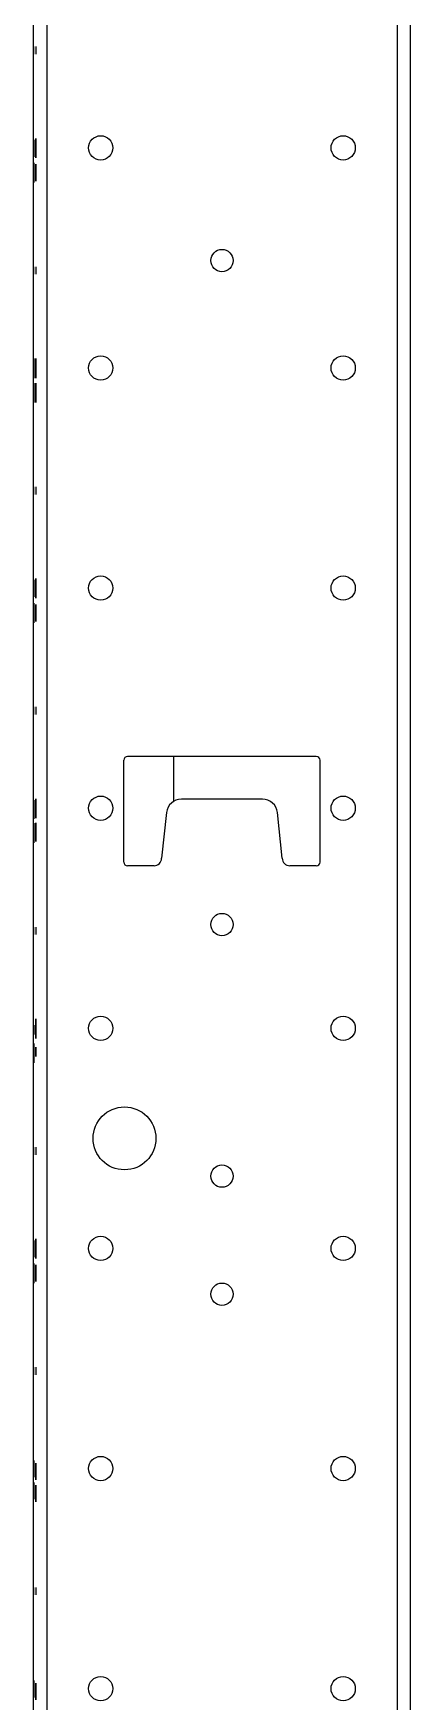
# Model space of a CAD drawing. Extents: x 8 to 102, y 11 to 162.
# Drawn here: x 65.58 to 68.58, y 80.26 to 93.52 of the extents above; entities that cross this region are included whole.
import ezdxf

# ---------------------------------------------------------------- set-up
doc = ezdxf.new("R2010")
doc.units = 0
doc.header["$MEASUREMENT"] = 0
doc.layers.add('TFR-TRI3', color=7, linetype='CONTINUOUS')

msp = doc.modelspace()

# ---------------------------------------------------------------- linework, layer by layer
at = {"layer": 'TFR-TRI3', "color": 113, "linetype": 'CONTINUOUS'}
for p, q in [((65.685, 11.26), (65.685, 107.017)), ((68.468, 107.017), (68.468, 11.26)), ((68.576, 11.26), (68.576, 107.017)), ((65.576, 104.587), (65.576, 13.694)), ((66.296, 86.932), (66.296, 87.742)), ((67.826, 87.772), (66.326, 87.772)), ((67.856, 86.932), (67.856, 87.742)), ((67.398, 87.432), (66.754, 87.432)), ((66.635, 87.325), (66.596, 86.962)), ((67.556, 86.962), (67.518, 87.325)), ((66.536, 86.902), (66.326, 86.902)), ((67.826, 86.902), (67.616, 86.902))]:
    msp.add_line(p, q, dxfattribs=at)
at = {"layer": 'TFR-TRI3', "color": 3, "linetype": 'CONTINUOUS'}
for p, q in [((65.581, 93.355), (65.581, 93.415)), ((65.581, 93.355), (65.581, 93.415)), ((65.596, 93.415), (65.596, 93.355)), ((65.596, 93.415), (65.596, 93.355)), ((65.581, 92.67), (65.581, 92.675)), ((65.581, 92.675), (65.581, 92.671)), ((65.581, 92.671), (65.581, 92.659)), ((65.581, 92.657), (65.581, 92.67)), ((65.581, 92.665), (65.581, 92.584)), ((65.581, 92.564), (65.581, 92.665)), ((65.581, 92.659), (65.581, 92.636)), ((65.581, 92.636), (65.581, 92.657)), ((65.581, 92.648), (65.581, 92.645)), ((65.581, 92.645), (65.581, 92.648)), ((65.581, 92.636), (65.581, 92.645)), ((65.581, 92.645), (65.581, 92.636)), ((65.581, 92.636), (65.581, 92.605)), ((65.581, 92.636), (65.581, 92.622)), ((65.581, 92.622), (65.581, 92.636)), ((65.581, 92.612), (65.581, 92.636)), ((65.581, 92.622), (65.581, 92.605)), ((65.581, 92.605), (65.581, 92.622)), ((65.581, 92.592), (65.581, 92.612)), ((65.581, 92.605), (65.581, 92.593)), ((65.581, 92.605), (65.581, 92.58)), ((65.581, 92.591), (65.581, 92.605)), ((65.581, 92.593), (65.581, 92.583)), ((65.581, 92.573), (65.581, 92.592)), ((65.581, 92.58), (65.581, 92.591)), ((65.581, 92.584), (65.581, 92.573)), ((65.581, 92.583), (65.581, 92.574)), ((65.581, 92.58), (65.581, 92.56)), ((65.596, 92.588), (65.596, 92.685)), ((65.596, 92.685), (65.596, 92.583)), ((65.596, 92.588), (65.596, 92.658)), ((65.596, 92.658), (65.596, 92.588)), ((65.596, 92.56), (65.596, 92.588)), ((65.596, 92.583), (65.596, 92.56)), ((65.581, 92.571), (65.581, 92.58)), ((65.581, 92.574), (65.581, 92.568)), ((65.581, 92.566), (65.581, 92.571)), ((65.581, 92.568), (65.581, 92.544)), ((65.581, 92.54), (65.581, 92.566)), ((65.581, 92.544), (65.581, 92.564)), ((65.581, 92.56), (65.581, 92.546)), ((65.581, 92.546), (65.581, 92.54)), ((65.581, 92.46), (65.581, 92.49)), ((65.581, 92.49), (65.581, 92.46)), ((65.581, 92.437), (65.581, 92.46)), ((65.581, 92.46), (65.581, 92.432)), ((65.596, 92.56), (65.596, 92.53)), ((65.596, 92.53), (65.596, 92.56)), ((65.596, 92.474), (65.596, 92.481)), ((65.596, 92.481), (65.596, 92.454)), ((65.596, 92.476), (65.596, 92.456)), ((65.596, 92.453), (65.596, 92.476)), ((65.596, 92.46), (65.596, 92.474)), ((65.596, 92.44), (65.596, 92.46)), ((65.596, 92.456), (65.596, 92.355)), ((65.596, 92.454), (65.596, 92.449)), ((65.596, 92.446), (65.596, 92.453)), ((65.596, 92.449), (65.596, 92.441)), ((65.596, 92.436), (65.596, 92.447)), ((65.596, 92.447), (65.596, 92.428)), ((65.581, 92.335), (65.581, 92.437)), ((65.581, 92.432), (65.581, 92.335)), ((65.581, 92.432), (65.581, 92.362)), ((65.581, 92.362), (65.581, 92.432)), ((65.596, 92.437), (65.596, 92.446)), ((65.596, 92.441), (65.596, 92.429)), ((65.596, 92.415), (65.596, 92.44)), ((65.596, 92.427), (65.596, 92.437)), ((65.596, 92.355), (65.596, 92.436)), ((65.596, 92.429), (65.596, 92.415)), ((65.596, 92.428), (65.596, 92.409)), ((65.596, 92.415), (65.596, 92.427)), ((65.596, 92.385), (65.596, 92.415)), ((65.596, 92.398), (65.596, 92.415)), ((65.596, 92.415), (65.596, 92.398)), ((65.596, 92.409), (65.596, 92.384)), ((65.596, 92.398), (65.596, 92.384)), ((65.596, 92.384), (65.596, 92.398)), ((65.596, 92.361), (65.596, 92.385)), ((65.596, 92.384), (65.596, 92.375)), ((65.596, 92.384), (65.596, 92.363)), ((65.596, 92.375), (65.596, 92.384)), ((65.596, 92.372), (65.596, 92.375)), ((65.596, 92.375), (65.596, 92.372)), ((65.596, 92.363), (65.596, 92.35)), ((65.596, 92.349), (65.596, 92.361)), ((65.596, 92.35), (65.596, 92.345)), ((65.596, 92.345), (65.596, 92.349)), ((65.581, 91.605), (65.581, 91.665)), ((65.581, 91.605), (65.581, 91.665)), ((65.596, 91.665), (65.596, 91.605)), ((65.596, 91.665), (65.596, 91.605)), ((65.581, 90.935), (65.581, 90.905)), ((65.581, 90.905), (65.581, 90.935)), ((65.581, 90.905), (65.581, 90.877)), ((65.581, 90.882), (65.581, 90.905)), ((65.581, 90.78), (65.581, 90.882)), ((65.581, 90.877), (65.581, 90.78)), ((65.581, 90.807), (65.581, 90.877)), ((65.581, 90.877), (65.581, 90.807)), ((65.596, 90.838), (65.596, 90.935)), ((65.596, 90.935), (65.596, 90.833)), ((65.596, 90.838), (65.596, 90.908)), ((65.596, 90.908), (65.596, 90.838)), ((65.581, 90.71), (65.581, 90.74)), ((65.581, 90.74), (65.581, 90.71)), ((65.596, 90.81), (65.596, 90.838)), ((65.596, 90.833), (65.596, 90.81)), ((65.596, 90.78), (65.596, 90.81)), ((65.596, 90.81), (65.596, 90.78)), ((65.596, 90.643), (65.596, 90.74)), ((65.596, 90.74), (65.596, 90.638)), ((65.581, 90.687), (65.581, 90.71)), ((65.581, 90.71), (65.581, 90.682)), ((65.581, 90.585), (65.581, 90.687)), ((65.581, 90.682), (65.581, 90.612)), ((65.581, 90.612), (65.581, 90.682)), ((65.581, 90.682), (65.581, 90.585)), ((65.596, 90.643), (65.596, 90.713)), ((65.596, 90.713), (65.596, 90.643)), ((65.596, 90.616), (65.596, 90.643)), ((65.596, 90.638), (65.596, 90.616)), ((65.596, 90.616), (65.596, 90.585)), ((65.596, 90.585), (65.596, 90.616)), ((65.581, 89.855), (65.581, 89.915)), ((65.581, 89.855), (65.581, 89.915)), ((65.596, 89.915), (65.596, 89.855)), ((65.596, 89.915), (65.596, 89.855)), ((65.581, 89.175), (65.581, 89.17)), ((65.581, 89.173), (65.581, 89.175)), ((65.581, 89.165), (65.581, 89.173)), ((65.581, 89.17), (65.581, 89.156)), ((65.581, 89.163), (65.581, 89.165)), ((65.581, 89.153), (65.581, 89.165)), ((65.581, 89.165), (65.581, 89.163)), ((65.581, 89.163), (65.581, 89.158)), ((65.581, 89.158), (65.581, 89.163)), ((65.581, 89.158), (65.581, 89.149)), ((65.581, 89.148), (65.581, 89.158)), ((65.581, 89.156), (65.581, 89.133)), ((65.581, 89.137), (65.581, 89.153)), ((65.581, 89.149), (65.581, 89.137)), ((65.581, 89.148), (65.581, 89.146)), ((65.581, 89.136), (65.581, 89.148)), ((65.581, 89.145), (65.581, 89.148)), ((65.581, 89.146), (65.581, 89.137)), ((65.581, 89.136), (65.581, 89.145)), ((65.581, 89.139), (65.581, 89.137)), ((65.581, 89.136), (65.581, 89.139)), ((65.581, 89.137), (65.581, 89.13)), ((65.581, 89.137), (65.581, 89.124)), ((65.581, 89.126), (65.581, 89.136)), ((65.581, 89.121), (65.581, 89.136)), ((65.581, 89.123), (65.581, 89.136)), ((65.581, 89.133), (65.581, 89.106)), ((65.596, 89.088), (65.596, 89.185)), ((65.596, 89.185), (65.596, 89.083)), ((65.596, 89.088), (65.596, 89.158)), ((65.596, 89.158), (65.596, 89.088)), ((65.581, 89.13), (65.581, 89.119)), ((65.581, 89.113), (65.581, 89.126)), ((65.581, 89.124), (65.581, 89.108)), ((65.581, 89.106), (65.581, 89.123)), ((65.581, 89.105), (65.581, 89.121)), ((65.581, 89.119), (65.581, 89.106)), ((65.581, 89.098), (65.581, 89.113)), ((65.581, 89.108), (65.581, 89.1)), ((65.581, 89.106), (65.581, 89.082)), ((65.581, 89.106), (65.581, 89.092)), ((65.581, 89.093), (65.581, 89.106)), ((65.581, 89.083), (65.581, 89.105)), ((65.581, 89.1), (65.581, 89.091)), ((65.581, 89.096), (65.581, 89.098)), ((65.581, 89.094), (65.581, 89.096)), ((65.581, 89.091), (65.581, 89.094)), ((65.581, 89.081), (65.581, 89.093)), ((65.581, 89.092), (65.581, 89.081)), ((65.581, 89.065), (65.581, 89.083)), ((65.581, 89.082), (65.581, 89.062)), ((65.581, 89.072), (65.581, 89.081)), ((65.581, 89.081), (65.581, 89.073)), ((65.581, 89.073), (65.581, 89.069)), ((65.581, 89.066), (65.581, 89.072)), ((65.581, 89.069), (65.581, 89.044)), ((65.581, 89.041), (65.581, 89.066)), ((65.581, 89.051), (65.581, 89.065)), ((65.581, 89.062), (65.581, 89.048)), ((65.581, 89.044), (65.581, 89.051)), ((65.581, 89.048), (65.581, 89.041)), ((65.596, 89.06), (65.596, 89.088)), ((65.596, 89.083), (65.596, 89.06)), ((65.596, 89.03), (65.596, 89.06)), ((65.596, 89.06), (65.596, 89.03)), ((65.581, 88.99), (65.581, 88.96)), ((65.581, 88.96), (65.581, 88.99)), ((65.581, 88.96), (65.581, 88.932)), ((65.581, 88.937), (65.581, 88.96)), ((65.581, 88.835), (65.581, 88.937)), ((65.581, 88.932), (65.581, 88.862)), ((65.581, 88.862), (65.581, 88.932)), ((65.581, 88.932), (65.581, 88.835)), ((65.596, 88.979), (65.596, 88.954)), ((65.596, 88.973), (65.596, 88.979)), ((65.596, 88.951), (65.596, 88.976)), ((65.596, 88.976), (65.596, 88.969)), ((65.596, 88.959), (65.596, 88.973)), ((65.596, 88.969), (65.596, 88.955)), ((65.596, 88.938), (65.596, 88.959)), ((65.596, 88.955), (65.596, 88.937)), ((65.596, 88.954), (65.596, 88.948)), ((65.596, 88.947), (65.596, 88.951)), ((65.596, 88.948), (65.596, 88.939)), ((65.596, 88.939), (65.596, 88.947)), ((65.596, 88.939), (65.596, 88.928)), ((65.596, 88.928), (65.596, 88.939)), ((65.596, 88.914), (65.596, 88.938)), ((65.596, 88.937), (65.596, 88.915)), ((65.596, 88.929), (65.596, 88.927)), ((65.596, 88.92), (65.596, 88.929)), ((65.596, 88.914), (65.596, 88.928)), ((65.596, 88.928), (65.596, 88.914)), ((65.596, 88.927), (65.596, 88.924)), ((65.596, 88.924), (65.596, 88.923)), ((65.596, 88.923), (65.596, 88.907)), ((65.596, 88.912), (65.596, 88.92)), ((65.596, 88.915), (65.596, 88.899)), ((65.596, 88.901), (65.596, 88.914)), ((65.596, 88.887), (65.596, 88.914)), ((65.596, 88.914), (65.596, 88.897)), ((65.596, 88.896), (65.596, 88.912)), ((65.596, 88.907), (65.596, 88.894)), ((65.596, 88.89), (65.596, 88.901)), ((65.596, 88.899), (65.596, 88.884)), ((65.596, 88.897), (65.596, 88.884)), ((65.596, 88.883), (65.596, 88.896)), ((65.596, 88.894), (65.596, 88.884)), ((65.596, 88.883), (65.596, 88.89)), ((65.596, 88.865), (65.596, 88.887)), ((65.596, 88.884), (65.596, 88.875)), ((65.596, 88.884), (65.596, 88.872)), ((65.596, 88.884), (65.596, 88.881)), ((65.596, 88.871), (65.596, 88.883)), ((65.596, 88.881), (65.596, 88.883)), ((65.596, 88.875), (65.596, 88.883)), ((65.596, 88.883), (65.596, 88.867)), ((65.596, 88.872), (65.596, 88.875)), ((65.596, 88.875), (65.596, 88.872)), ((65.596, 88.872), (65.596, 88.863)), ((65.596, 88.862), (65.596, 88.871)), ((65.596, 88.867), (65.596, 88.855)), ((65.596, 88.85), (65.596, 88.865)), ((65.596, 88.863), (65.596, 88.857)), ((65.596, 88.857), (65.596, 88.862)), ((65.596, 88.855), (65.596, 88.857)), ((65.596, 88.857), (65.596, 88.855)), ((65.596, 88.855), (65.596, 88.848)), ((65.596, 88.845), (65.596, 88.85)), ((65.596, 88.848), (65.596, 88.845)), ((65.581, 88.105), (65.581, 88.165)), ((65.581, 88.105), (65.581, 88.165)), ((65.596, 88.165), (65.596, 88.105)), ((65.596, 88.165), (65.596, 88.105)), ((65.581, 87.425), (65.581, 87.276)), ((65.581, 87.42), (65.581, 87.425)), ((65.581, 87.425), (65.581, 87.423)), ((65.581, 87.315), (65.581, 87.425)), ((65.581, 87.423), (65.581, 87.419)), ((65.581, 87.406), (65.581, 87.42)), ((65.581, 87.419), (65.581, 87.412)), ((65.581, 87.412), (65.581, 87.401)), ((65.596, 87.338), (65.596, 87.435)), ((65.596, 87.435), (65.596, 87.333)), ((65.596, 87.408), (65.596, 87.338)), ((65.596, 87.338), (65.596, 87.408)), ((65.581, 87.384), (65.581, 87.406)), ((65.581, 87.401), (65.581, 87.384)), ((65.581, 87.393), (65.581, 87.396)), ((65.581, 87.396), (65.581, 87.393)), ((65.581, 87.393), (65.581, 87.385)), ((65.581, 87.383), (65.581, 87.393)), ((65.581, 87.385), (65.581, 87.371)), ((65.581, 87.355), (65.581, 87.384)), ((65.581, 87.384), (65.581, 87.358)), ((65.581, 87.365), (65.581, 87.383)), ((65.581, 87.371), (65.581, 87.354)), ((65.581, 87.334), (65.581, 87.365)), ((65.581, 87.358), (65.581, 87.338)), ((65.581, 87.326), (65.581, 87.355)), ((65.581, 87.354), (65.581, 87.336)), ((65.581, 87.338), (65.581, 87.326)), ((65.581, 87.336), (65.581, 87.322)), ((65.581, 87.313), (65.581, 87.334)), ((65.581, 87.304), (65.581, 87.326)), ((65.581, 87.326), (65.581, 87.32)), ((65.581, 87.322), (65.581, 87.313)), ((65.581, 87.32), (65.581, 87.315)), ((65.581, 87.298), (65.581, 87.313)), ((65.581, 87.313), (65.581, 87.31)), ((65.581, 87.31), (65.581, 87.282)), ((65.581, 87.289), (65.581, 87.304)), ((65.581, 87.287), (65.581, 87.298)), ((65.581, 87.282), (65.581, 87.289)), ((65.581, 87.28), (65.581, 87.287)), ((65.581, 87.277), (65.581, 87.28)), ((65.581, 87.276), (65.581, 87.277)), ((65.596, 87.31), (65.596, 87.338)), ((65.596, 87.333), (65.596, 87.31)), ((65.596, 87.31), (65.596, 87.28)), ((65.596, 87.28), (65.596, 87.31)), ((65.581, 87.24), (65.581, 87.21)), ((65.581, 87.21), (65.581, 87.24)), ((65.581, 87.21), (65.581, 87.182)), ((65.581, 87.187), (65.581, 87.21)), ((65.581, 87.085), (65.581, 87.187)), ((65.581, 87.182), (65.581, 87.112)), ((65.581, 87.112), (65.581, 87.182)), ((65.581, 87.182), (65.581, 87.085)), ((65.596, 87.095), (65.596, 87.244)), ((65.596, 87.244), (65.596, 87.243)), ((65.596, 87.243), (65.596, 87.24)), ((65.596, 87.24), (65.596, 87.233)), ((65.596, 87.238), (65.596, 87.231)), ((65.596, 87.21), (65.596, 87.238)), ((65.596, 87.233), (65.596, 87.222)), ((65.596, 87.231), (65.596, 87.217)), ((65.596, 87.222), (65.596, 87.207)), ((65.596, 87.217), (65.596, 87.194)), ((65.596, 87.207), (65.596, 87.21)), ((65.596, 87.207), (65.596, 87.186)), ((65.596, 87.198), (65.596, 87.207)), ((65.596, 87.2), (65.596, 87.205)), ((65.596, 87.205), (65.596, 87.095)), ((65.596, 87.194), (65.596, 87.2)), ((65.596, 87.184), (65.596, 87.198)), ((65.596, 87.182), (65.596, 87.194)), ((65.596, 87.194), (65.596, 87.165)), ((65.596, 87.186), (65.596, 87.155)), ((65.596, 87.166), (65.596, 87.184)), ((65.596, 87.162), (65.596, 87.182)), ((65.596, 87.149), (65.596, 87.166)), ((65.596, 87.165), (65.596, 87.137)), ((65.596, 87.136), (65.596, 87.162)), ((65.596, 87.155), (65.596, 87.137)), ((65.596, 87.136), (65.596, 87.149)), ((65.596, 87.137), (65.596, 87.127)), ((65.596, 87.137), (65.596, 87.114)), ((65.596, 87.127), (65.596, 87.136)), ((65.596, 87.119), (65.596, 87.136)), ((65.596, 87.127), (65.596, 87.124)), ((65.596, 87.124), (65.596, 87.127)), ((65.596, 87.108), (65.596, 87.119)), ((65.596, 87.114), (65.596, 87.1)), ((65.596, 87.101), (65.596, 87.108)), ((65.596, 87.097), (65.596, 87.101)), ((65.596, 87.1), (65.596, 87.095)), ((65.596, 87.095), (65.596, 87.097)), ((65.581, 86.355), (65.581, 86.415)), ((65.581, 86.355), (65.581, 86.415)), ((65.596, 86.415), (65.596, 86.355)), ((65.596, 86.415), (65.596, 86.355)), ((65.596, 85.588), (65.596, 85.685)), ((65.596, 85.685), (65.596, 85.583)), ((65.581, 85.619), (65.581, 85.635)), ((65.581, 85.635), (65.581, 85.61)), ((65.581, 85.61), (65.581, 85.619)), ((65.581, 85.596), (65.581, 85.61)), ((65.581, 85.61), (65.581, 85.599)), ((65.581, 85.599), (65.581, 85.586)), ((65.581, 85.579), (65.581, 85.596)), ((65.581, 85.586), (65.581, 85.572)), ((65.581, 85.56), (65.581, 85.579)), ((65.581, 85.572), (65.581, 85.56)), ((65.596, 85.588), (65.596, 85.658)), ((65.596, 85.658), (65.596, 85.588)), ((65.596, 85.56), (65.596, 85.588)), ((65.596, 85.583), (65.596, 85.56)), ((65.596, 85.53), (65.596, 85.56)), ((65.596, 85.56), (65.596, 85.53)), ((65.581, 85.49), (65.581, 85.46)), ((65.581, 85.46), (65.581, 85.49)), ((65.581, 85.46), (65.581, 85.432)), ((65.581, 85.437), (65.581, 85.46)), ((65.581, 85.335), (65.581, 85.437)), ((65.581, 85.362), (65.581, 85.432)), ((65.581, 85.432), (65.581, 85.362)), ((65.581, 85.432), (65.581, 85.335)), ((65.596, 85.448), (65.596, 85.461)), ((65.596, 85.461), (65.596, 85.441)), ((65.596, 85.434), (65.596, 85.448)), ((65.596, 85.441), (65.596, 85.424)), ((65.596, 85.421), (65.596, 85.434)), ((65.596, 85.424), (65.596, 85.41)), ((65.596, 85.41), (65.596, 85.421)), ((65.596, 85.41), (65.596, 85.401)), ((65.596, 85.385), (65.596, 85.41)), ((65.596, 85.401), (65.596, 85.385)), ((65.581, 84.605), (65.581, 84.665)), ((65.581, 84.605), (65.581, 84.665)), ((65.596, 84.665), (65.596, 84.605)), ((65.596, 84.665), (65.596, 84.605)), ((65.581, 83.922), (65.581, 83.924)), ((65.581, 83.924), (65.581, 83.922)), ((65.581, 83.922), (65.581, 83.916)), ((65.581, 83.919), (65.581, 83.922)), ((65.581, 83.914), (65.581, 83.919)), ((65.581, 83.916), (65.581, 83.907)), ((65.581, 83.906), (65.581, 83.914)), ((65.581, 83.907), (65.581, 83.894)), ((65.581, 83.897), (65.581, 83.906)), ((65.581, 83.895), (65.581, 83.898)), ((65.581, 83.898), (65.581, 83.895)), ((65.581, 83.886), (65.581, 83.897)), ((65.581, 83.886), (65.581, 83.895)), ((65.581, 83.895), (65.581, 83.886)), ((65.581, 83.894), (65.581, 83.877)), ((65.581, 83.886), (65.581, 83.873)), ((65.581, 83.872), (65.581, 83.886)), ((65.581, 83.873), (65.581, 83.886)), ((65.581, 83.877), (65.581, 83.857)), ((65.581, 83.857), (65.581, 83.873)), ((65.581, 83.873), (65.581, 83.857)), ((65.581, 83.857), (65.581, 83.872)), ((65.581, 83.857), (65.581, 83.841)), ((65.581, 83.836), (65.581, 83.857)), ((65.581, 83.857), (65.581, 83.83)), ((65.581, 83.841), (65.581, 83.857)), ((65.581, 83.828), (65.581, 83.841)), ((65.581, 83.841), (65.581, 83.829)), ((65.581, 83.82), (65.581, 83.836)), ((65.581, 83.83), (65.581, 83.81)), ((65.581, 83.829), (65.581, 83.819)), ((65.581, 83.819), (65.581, 83.828)), ((65.596, 83.838), (65.596, 83.935)), ((65.596, 83.935), (65.596, 83.833)), ((65.596, 83.908), (65.596, 83.838)), ((65.596, 83.838), (65.596, 83.908)), ((65.596, 83.81), (65.596, 83.838)), ((65.596, 83.833), (65.596, 83.81)), ((65.581, 83.807), (65.581, 83.82)), ((65.581, 83.819), (65.581, 83.816)), ((65.581, 83.816), (65.581, 83.819)), ((65.581, 83.81), (65.581, 83.795)), ((65.581, 83.798), (65.581, 83.807)), ((65.581, 83.792), (65.581, 83.798)), ((65.581, 83.795), (65.581, 83.79)), ((65.581, 83.79), (65.581, 83.792)), ((65.581, 83.74), (65.581, 83.71)), ((65.581, 83.71), (65.581, 83.74)), ((65.581, 83.71), (65.581, 83.682)), ((65.581, 83.687), (65.581, 83.71)), ((65.596, 83.81), (65.596, 83.78)), ((65.596, 83.78), (65.596, 83.81)), ((65.596, 83.73), (65.596, 83.728)), ((65.596, 83.725), (65.596, 83.73)), ((65.596, 83.728), (65.596, 83.723)), ((65.596, 83.71), (65.596, 83.725)), ((65.596, 83.723), (65.596, 83.713)), ((65.596, 83.713), (65.596, 83.7)), ((65.596, 83.69), (65.596, 83.71)), ((65.596, 83.704), (65.596, 83.701)), ((65.596, 83.701), (65.596, 83.704)), ((65.596, 83.691), (65.596, 83.701)), ((65.596, 83.701), (65.596, 83.692)), ((65.596, 83.7), (65.596, 83.684)), ((65.581, 83.585), (65.581, 83.687)), ((65.581, 83.612), (65.581, 83.682)), ((65.581, 83.682), (65.581, 83.612)), ((65.581, 83.682), (65.581, 83.585)), ((65.596, 83.692), (65.596, 83.679)), ((65.596, 83.679), (65.596, 83.691)), ((65.596, 83.663), (65.596, 83.69)), ((65.596, 83.684), (65.596, 83.663)), ((65.596, 83.664), (65.596, 83.679)), ((65.596, 83.679), (65.596, 83.663)), ((65.596, 83.647), (65.596, 83.664)), ((65.596, 83.663), (65.596, 83.648)), ((65.596, 83.643), (65.596, 83.663)), ((65.596, 83.663), (65.596, 83.647)), ((65.596, 83.648), (65.596, 83.634)), ((65.596, 83.634), (65.596, 83.647)), ((65.596, 83.647), (65.596, 83.634)), ((65.596, 83.626), (65.596, 83.643)), ((65.596, 83.625), (65.596, 83.634)), ((65.596, 83.634), (65.596, 83.625)), ((65.596, 83.634), (65.596, 83.623)), ((65.596, 83.613), (65.596, 83.626)), ((65.596, 83.625), (65.596, 83.622)), ((65.596, 83.622), (65.596, 83.625)), ((65.596, 83.623), (65.596, 83.614)), ((65.596, 83.614), (65.596, 83.607)), ((65.596, 83.604), (65.596, 83.613)), ((65.596, 83.607), (65.596, 83.601)), ((65.596, 83.598), (65.596, 83.604)), ((65.596, 83.601), (65.596, 83.598)), ((65.596, 83.597), (65.596, 83.598)), ((65.596, 83.598), (65.596, 83.597)), ((65.581, 82.855), (65.581, 82.915)), ((65.581, 82.855), (65.581, 82.915)), ((65.596, 82.915), (65.596, 82.855)), ((65.596, 82.915), (65.596, 82.855)), ((65.581, 82.173), (65.581, 82.175)), ((65.581, 82.175), (65.581, 82.173)), ((65.581, 82.173), (65.581, 82.167)), ((65.581, 82.166), (65.581, 82.173)), ((65.581, 82.167), (65.581, 82.156)), ((65.581, 82.156), (65.581, 82.166)), ((65.581, 82.156), (65.581, 82.141)), ((65.581, 82.141), (65.581, 82.156)), ((65.581, 82.15), (65.581, 82.141)), ((65.581, 82.149), (65.581, 82.15)), ((65.581, 82.15), (65.581, 82.15)), ((65.581, 82.146), (65.581, 82.149)), ((65.581, 82.147), (65.581, 82.144)), ((65.581, 82.144), (65.581, 82.147)), ((65.581, 82.142), (65.581, 82.146)), ((65.581, 82.136), (65.581, 82.144)), ((65.581, 82.144), (65.581, 82.136)), ((65.581, 82.137), (65.581, 82.142)), ((65.581, 82.141), (65.581, 82.123)), ((65.581, 82.141), (65.581, 82.129)), ((65.581, 82.124), (65.581, 82.141)), ((65.581, 82.131), (65.581, 82.137)), ((65.581, 82.136), (65.581, 82.123)), ((65.581, 82.123), (65.581, 82.136)), ((65.581, 82.123), (65.581, 82.131)), ((65.581, 82.129), (65.581, 82.116)), ((65.581, 82.105), (65.581, 82.124)), ((65.581, 82.113), (65.581, 82.123)), ((65.581, 82.123), (65.581, 82.108)), ((65.581, 82.107), (65.581, 82.123)), ((65.581, 82.123), (65.581, 82.102)), ((65.581, 82.116), (65.581, 82.101)), ((65.581, 82.102), (65.581, 82.113)), ((65.581, 82.108), (65.581, 82.092)), ((65.581, 82.091), (65.581, 82.107)), ((65.581, 82.08), (65.581, 82.105)), ((65.581, 82.102), (65.581, 82.08)), ((65.581, 82.09), (65.581, 82.102)), ((65.596, 82.148), (65.596, 82.154)), ((65.596, 82.154), (65.596, 82.129)), ((65.596, 82.126), (65.596, 82.151)), ((65.596, 82.151), (65.596, 82.144)), ((65.596, 82.134), (65.596, 82.148)), ((65.596, 82.144), (65.596, 82.13)), ((65.596, 82.113), (65.596, 82.134)), ((65.596, 82.13), (65.596, 82.112)), ((65.596, 82.129), (65.596, 82.123)), ((65.596, 82.122), (65.596, 82.126)), ((65.596, 82.123), (65.596, 82.114)), ((65.596, 82.114), (65.596, 82.122)), ((65.596, 82.103), (65.596, 82.114)), ((65.596, 82.114), (65.596, 82.103)), ((65.596, 82.089), (65.596, 82.113)), ((65.596, 82.112), (65.596, 82.09)), ((65.596, 82.104), (65.596, 82.102)), ((65.596, 82.095), (65.596, 82.104)), ((65.596, 82.103), (65.596, 82.089)), ((65.596, 82.089), (65.596, 82.103)), ((65.596, 82.102), (65.596, 82.099)), ((65.581, 82.101), (65.581, 82.078)), ((65.581, 82.092), (65.581, 82.079)), ((65.581, 82.078), (65.581, 82.091)), ((65.581, 82.08), (65.581, 82.09)), ((65.581, 82.08), (65.581, 82.063)), ((65.581, 82.059), (65.581, 82.08)), ((65.581, 82.073), (65.581, 82.08)), ((65.581, 82.079), (65.581, 82.07)), ((65.581, 82.078), (65.581, 82.058)), ((65.581, 82.069), (65.581, 82.078)), ((65.581, 82.069), (65.581, 82.073)), ((65.581, 82.07), (65.581, 82.066)), ((65.581, 82.066), (65.581, 82.069)), ((65.581, 82.044), (65.581, 82.069)), ((65.581, 82.063), (65.581, 82.051)), ((65.581, 82.045), (65.581, 82.059)), ((65.581, 82.058), (65.581, 82.045)), ((65.581, 82.051), (65.581, 82.044)), ((65.581, 82.041), (65.581, 82.045)), ((65.581, 82.045), (65.581, 82.041)), ((65.581, 81.998), (65.581, 82)), ((65.581, 82), (65.581, 81.995)), ((65.581, 81.99), (65.581, 81.998)), ((65.581, 81.995), (65.581, 81.981)), ((65.581, 81.99), (65.581, 81.988)), ((65.581, 81.988), (65.581, 81.99)), ((65.581, 81.978), (65.581, 81.99)), ((65.581, 81.983), (65.581, 81.988)), ((65.581, 81.988), (65.581, 81.983)), ((65.581, 81.973), (65.581, 81.983)), ((65.581, 81.983), (65.581, 81.974)), ((65.581, 81.981), (65.581, 81.958)), ((65.581, 81.962), (65.581, 81.978)), ((65.581, 81.974), (65.581, 81.962)), ((65.581, 81.973), (65.581, 81.971)), ((65.581, 81.97), (65.581, 81.973)), ((65.581, 81.961), (65.581, 81.973)), ((65.581, 81.971), (65.581, 81.962)), ((65.581, 81.961), (65.581, 81.97)), ((65.596, 82.099), (65.596, 82.098)), ((65.596, 82.098), (65.596, 82.082)), ((65.596, 82.087), (65.596, 82.095)), ((65.596, 82.09), (65.596, 82.074)), ((65.596, 82.062), (65.596, 82.089)), ((65.596, 82.089), (65.596, 82.072)), ((65.596, 82.076), (65.596, 82.089)), ((65.596, 82.071), (65.596, 82.087)), ((65.596, 82.082), (65.596, 82.069)), ((65.596, 82.065), (65.596, 82.076)), ((65.596, 82.074), (65.596, 82.059)), ((65.596, 82.072), (65.596, 82.059)), ((65.596, 82.058), (65.596, 82.071)), ((65.596, 82.069), (65.596, 82.059)), ((65.596, 82.058), (65.596, 82.065)), ((65.596, 82.04), (65.596, 82.062)), ((65.596, 82.059), (65.596, 82.056)), ((65.596, 82.059), (65.596, 82.047)), ((65.596, 82.059), (65.596, 82.05)), ((65.596, 82.058), (65.596, 82.042)), ((65.596, 82.05), (65.596, 82.058)), ((65.596, 82.056), (65.596, 82.058)), ((65.596, 82.046), (65.596, 82.058)), ((65.596, 82.047), (65.596, 82.05)), ((65.596, 82.05), (65.596, 82.047)), ((65.596, 82.047), (65.596, 82.038)), ((65.596, 82.037), (65.596, 82.046)), ((65.596, 82.042), (65.596, 82.03)), ((65.596, 82.025), (65.596, 82.04)), ((65.596, 82.038), (65.596, 82.032)), ((65.596, 82.032), (65.596, 82.037)), ((65.596, 82.032), (65.596, 82.03)), ((65.596, 82.03), (65.596, 82.032)), ((65.596, 82.03), (65.596, 82.023)), ((65.596, 82.02), (65.596, 82.025)), ((65.596, 82.023), (65.596, 82.02)), ((65.596, 81.979), (65.596, 81.975)), ((65.596, 81.975), (65.596, 81.979)), ((65.596, 81.976), (65.596, 81.952)), ((65.596, 81.97), (65.596, 81.976)), ((65.596, 81.975), (65.596, 81.961)), ((65.596, 81.962), (65.596, 81.975)), ((65.596, 81.957), (65.596, 81.97)), ((65.581, 81.961), (65.581, 81.964)), ((65.581, 81.964), (65.581, 81.962)), ((65.581, 81.962), (65.581, 81.955)), ((65.581, 81.962), (65.581, 81.949)), ((65.581, 81.946), (65.581, 81.961)), ((65.581, 81.951), (65.581, 81.961)), ((65.581, 81.948), (65.581, 81.961)), ((65.581, 81.958), (65.581, 81.931)), ((65.581, 81.955), (65.581, 81.944)), ((65.581, 81.938), (65.581, 81.951)), ((65.581, 81.949), (65.581, 81.933)), ((65.581, 81.931), (65.581, 81.948)), ((65.581, 81.93), (65.581, 81.946)), ((65.581, 81.944), (65.581, 81.931)), ((65.581, 81.923), (65.581, 81.938)), ((65.581, 81.933), (65.581, 81.925)), ((65.581, 81.918), (65.581, 81.931)), ((65.581, 81.931), (65.581, 81.907)), ((65.581, 81.931), (65.581, 81.917)), ((65.581, 81.908), (65.581, 81.93)), ((65.581, 81.925), (65.581, 81.916)), ((65.581, 81.921), (65.581, 81.923)), ((65.581, 81.919), (65.581, 81.921)), ((65.581, 81.916), (65.581, 81.919)), ((65.581, 81.906), (65.581, 81.918)), ((65.581, 81.917), (65.581, 81.906)), ((65.581, 81.89), (65.581, 81.908)), ((65.581, 81.907), (65.581, 81.887)), ((65.581, 81.897), (65.581, 81.906)), ((65.581, 81.906), (65.581, 81.898)), ((65.581, 81.898), (65.581, 81.894)), ((65.581, 81.891), (65.581, 81.897)), ((65.581, 81.894), (65.581, 81.869)), ((65.581, 81.866), (65.581, 81.891)), ((65.581, 81.876), (65.581, 81.89)), ((65.581, 81.887), (65.581, 81.873)), ((65.581, 81.869), (65.581, 81.876)), ((65.581, 81.873), (65.581, 81.866)), ((65.596, 81.942), (65.596, 81.962)), ((65.596, 81.961), (65.596, 81.94)), ((65.596, 81.94), (65.596, 81.957)), ((65.596, 81.954), (65.596, 81.951)), ((65.596, 81.951), (65.596, 81.954)), ((65.596, 81.952), (65.596, 81.947)), ((65.596, 81.941), (65.596, 81.951)), ((65.596, 81.951), (65.596, 81.942)), ((65.596, 81.947), (65.596, 81.94)), ((65.596, 81.919), (65.596, 81.942)), ((65.596, 81.942), (65.596, 81.929)), ((65.596, 81.928), (65.596, 81.941)), ((65.596, 81.94), (65.596, 81.915)), ((65.596, 81.918), (65.596, 81.94)), ((65.596, 81.94), (65.596, 81.93)), ((65.596, 81.93), (65.596, 81.918)), ((65.596, 81.929), (65.596, 81.913)), ((65.596, 81.912), (65.596, 81.928)), ((65.596, 81.904), (65.596, 81.919)), ((65.596, 81.897), (65.596, 81.918)), ((65.596, 81.918), (65.596, 81.907)), ((65.596, 81.915), (65.596, 81.896)), ((65.596, 81.913), (65.596, 81.897)), ((65.596, 81.897), (65.596, 81.912)), ((65.596, 81.907), (65.596, 81.897)), ((65.596, 81.891), (65.596, 81.904)), ((65.596, 81.897), (65.596, 81.89)), ((65.596, 81.897), (65.596, 81.884)), ((65.596, 81.879), (65.596, 81.897)), ((65.596, 81.884), (65.596, 81.897)), ((65.596, 81.896), (65.596, 81.879)), ((65.596, 81.879), (65.596, 81.891)), ((65.596, 81.89), (65.596, 81.883)), ((65.596, 81.884), (65.596, 81.876)), ((65.596, 81.876), (65.596, 81.884)), ((65.596, 81.883), (65.596, 81.878)), ((65.596, 81.879), (65.596, 81.864)), ((65.596, 81.87), (65.596, 81.879)), ((65.596, 81.864), (65.596, 81.879)), ((65.596, 81.878), (65.596, 81.874)), ((65.596, 81.876), (65.596, 81.873)), ((65.596, 81.873), (65.596, 81.876)), ((65.596, 81.874), (65.596, 81.871)), ((65.596, 81.871), (65.596, 81.87)), ((65.596, 81.87), (65.596, 81.87)), ((65.596, 81.854), (65.596, 81.864)), ((65.596, 81.864), (65.596, 81.854)), ((65.596, 81.854), (65.596, 81.847)), ((65.596, 81.847), (65.596, 81.854)), ((65.596, 81.845), (65.596, 81.847)), ((65.596, 81.847), (65.596, 81.845)), ((65.581, 81.105), (65.581, 81.165)), ((65.581, 81.105), (65.581, 81.165)), ((65.596, 81.165), (65.596, 81.105)), ((65.596, 81.165), (65.596, 81.105)), ((65.581, 80.423), (65.581, 80.425)), ((65.581, 80.425), (65.581, 80.42)), ((65.581, 80.415), (65.581, 80.423)), ((65.581, 80.42), (65.581, 80.407)), ((65.581, 80.413), (65.581, 80.417)), ((65.581, 80.417), (65.581, 80.415)), ((65.581, 80.415), (65.581, 80.409)), ((65.581, 80.403), (65.581, 80.415)), ((65.581, 80.4), (65.581, 80.413)), ((65.581, 80.409), (65.581, 80.4)), ((65.581, 80.407), (65.581, 80.385)), ((65.581, 80.387), (65.581, 80.403)), ((65.581, 80.4), (65.581, 80.387)), ((65.581, 80.381), (65.581, 80.4)), ((65.581, 80.396), (65.581, 80.399)), ((65.581, 80.399), (65.581, 80.396)), ((65.581, 80.396), (65.581, 80.387)), ((65.581, 80.388), (65.581, 80.396)), ((65.581, 80.391), (65.581, 80.388)), ((65.581, 80.389), (65.581, 80.391)), ((65.581, 80.382), (65.581, 80.389)), ((65.581, 80.374), (65.581, 80.388)), ((65.581, 80.388), (65.581, 80.381)), ((65.581, 80.387), (65.581, 80.374)), ((65.581, 80.385), (65.581, 80.358)), ((65.581, 80.371), (65.581, 80.382)), ((65.581, 80.381), (65.581, 80.371)), ((65.581, 80.357), (65.581, 80.381)), ((65.596, 80.398), (65.596, 80.404)), ((65.596, 80.404), (65.596, 80.379)), ((65.596, 80.376), (65.596, 80.401)), ((65.596, 80.401), (65.596, 80.394)), ((65.596, 80.384), (65.596, 80.398)), ((65.596, 80.394), (65.596, 80.38)), ((65.596, 80.363), (65.596, 80.384)), ((65.596, 80.38), (65.596, 80.362)), ((65.596, 80.379), (65.596, 80.373)), ((65.581, 80.374), (65.581, 80.357)), ((65.581, 80.358), (65.581, 80.374)), ((65.581, 80.358), (65.581, 80.371)), ((65.581, 80.371), (65.581, 80.358)), ((65.581, 80.358), (65.581, 80.344)), ((65.581, 80.344), (65.581, 80.358)), ((65.581, 80.347), (65.581, 80.358)), ((65.581, 80.358), (65.581, 80.33)), ((65.581, 80.357), (65.581, 80.341)), ((65.581, 80.333), (65.581, 80.357)), ((65.581, 80.336), (65.581, 80.347)), ((65.581, 80.344), (65.581, 80.334)), ((65.581, 80.334), (65.581, 80.344)), ((65.581, 80.341), (65.581, 80.328)), ((65.581, 80.328), (65.581, 80.336)), ((65.581, 80.334), (65.581, 80.327)), ((65.581, 80.327), (65.581, 80.334)), ((65.581, 80.315), (65.581, 80.333)), ((65.581, 80.33), (65.581, 80.309)), ((65.581, 80.313), (65.581, 80.329)), ((65.581, 80.329), (65.581, 80.316)), ((65.581, 80.328), (65.581, 80.319)), ((65.581, 80.321), (65.581, 80.328)), ((65.581, 80.324), (65.581, 80.327)), ((65.581, 80.327), (65.581, 80.324)), ((65.581, 80.317), (65.581, 80.321)), ((65.581, 80.319), (65.581, 80.316)), ((65.581, 80.316), (65.581, 80.317)), ((65.581, 80.316), (65.581, 80.306)), ((65.581, 80.303), (65.581, 80.315)), ((65.581, 80.301), (65.581, 80.313)), ((65.581, 80.309), (65.581, 80.295)), ((65.581, 80.306), (65.581, 80.301)), ((65.581, 80.299), (65.581, 80.303)), ((65.581, 80.293), (65.581, 80.301)), ((65.581, 80.301), (65.581, 80.299)), ((65.581, 80.295), (65.581, 80.29)), ((65.581, 80.29), (65.581, 80.293)), ((65.596, 80.372), (65.596, 80.376)), ((65.596, 80.373), (65.596, 80.364)), ((65.596, 80.364), (65.596, 80.372)), ((65.596, 80.364), (65.596, 80.353)), ((65.596, 80.353), (65.596, 80.364)), ((65.596, 80.339), (65.596, 80.363)), ((65.596, 80.362), (65.596, 80.34)), ((65.596, 80.354), (65.596, 80.352)), ((65.596, 80.345), (65.596, 80.354)), ((65.596, 80.339), (65.596, 80.353)), ((65.596, 80.353), (65.596, 80.339)), ((65.596, 80.352), (65.596, 80.349)), ((65.596, 80.349), (65.596, 80.348)), ((65.596, 80.348), (65.596, 80.332)), ((65.596, 80.337), (65.596, 80.345)), ((65.596, 80.34), (65.596, 80.324)), ((65.596, 80.326), (65.596, 80.339)), ((65.596, 80.339), (65.596, 80.322)), ((65.596, 80.312), (65.596, 80.339)), ((65.596, 80.321), (65.596, 80.337)), ((65.596, 80.332), (65.596, 80.319)), ((65.596, 80.315), (65.596, 80.326)), ((65.596, 80.324), (65.596, 80.309)), ((65.596, 80.322), (65.596, 80.309)), ((65.596, 80.308), (65.596, 80.321)), ((65.596, 80.319), (65.596, 80.309)), ((65.596, 80.308), (65.596, 80.315)), ((65.596, 80.29), (65.596, 80.312)), ((65.596, 80.309), (65.596, 80.306)), ((65.596, 80.309), (65.596, 80.3)), ((65.596, 80.309), (65.596, 80.297)), ((65.596, 80.296), (65.596, 80.308)), ((65.596, 80.3), (65.596, 80.308)), ((65.596, 80.306), (65.596, 80.308)), ((65.596, 80.308), (65.596, 80.292)), ((65.596, 80.3), (65.596, 80.297)), ((65.596, 80.297), (65.596, 80.3)), ((65.596, 80.297), (65.596, 80.288)), ((65.596, 80.287), (65.596, 80.296)), ((65.596, 80.292), (65.596, 80.28)), ((65.596, 80.275), (65.596, 80.29)), ((65.596, 80.288), (65.596, 80.282)), ((65.596, 80.282), (65.596, 80.287)), ((65.596, 80.282), (65.596, 80.28)), ((65.596, 80.28), (65.596, 80.282)), ((65.596, 80.28), (65.596, 80.273)), ((65.596, 80.27), (65.596, 80.275)), ((65.596, 80.273), (65.596, 80.27))]:
    msp.add_line(p, q, dxfattribs=at)
at = {"layer": 'TFR-TRI3', "color": 215, "linetype": 'CONTINUOUS'}
msp.add_line((66.691, 87.771), (66.691, 87.413), dxfattribs=at)
at = {"layer": 'TFR-TRI3', "color": 113, "linetype": 'CONTINUOUS'}
for centre, radius in [((66.112, 92.61), 0.0965), ((68.04, 92.61), 0.0965), ((67.076, 91.714), 0.0885), ((66.112, 90.86), 0.0965), ((68.04, 90.86), 0.0965), ((66.112, 89.11), 0.0965), ((68.04, 89.11), 0.0965), ((66.112, 87.36), 0.0965), ((68.04, 87.36), 0.0965), ((67.076, 86.435), 0.0885), ((66.112, 85.61), 0.0965), ((68.04, 85.61), 0.0965), ((66.301, 84.735), 0.25), ((67.076, 84.435), 0.0885), ((66.112, 83.86), 0.0965), ((68.04, 83.86), 0.0965), ((67.076, 83.496), 0.0885), ((66.112, 82.11), 0.0965), ((68.04, 82.11), 0.0965), ((66.112, 80.36), 0.0965), ((68.04, 80.36), 0.0965)]:
    msp.add_circle(centre, radius, dxfattribs=at)
for centre, radius, start, end in [((66.326, 87.742), 0.03, 90, 180), ((67.826, 87.742), 0.03, 0, 90), ((66.754, 87.312), 0.12, 90, 173.9275), ((67.398, 87.312), 0.12, 6.0725, 90), ((66.326, 86.932), 0.03, 180, 270), ((66.536, 86.962), 0.06, 270, 0), ((67.616, 86.962), 0.06, 180, 270), ((67.826, 86.932), 0.03, 270, 0)]:
    msp.add_arc(centre, radius, start, end, dxfattribs=at)

doc.saveas('drawing.dxf')
